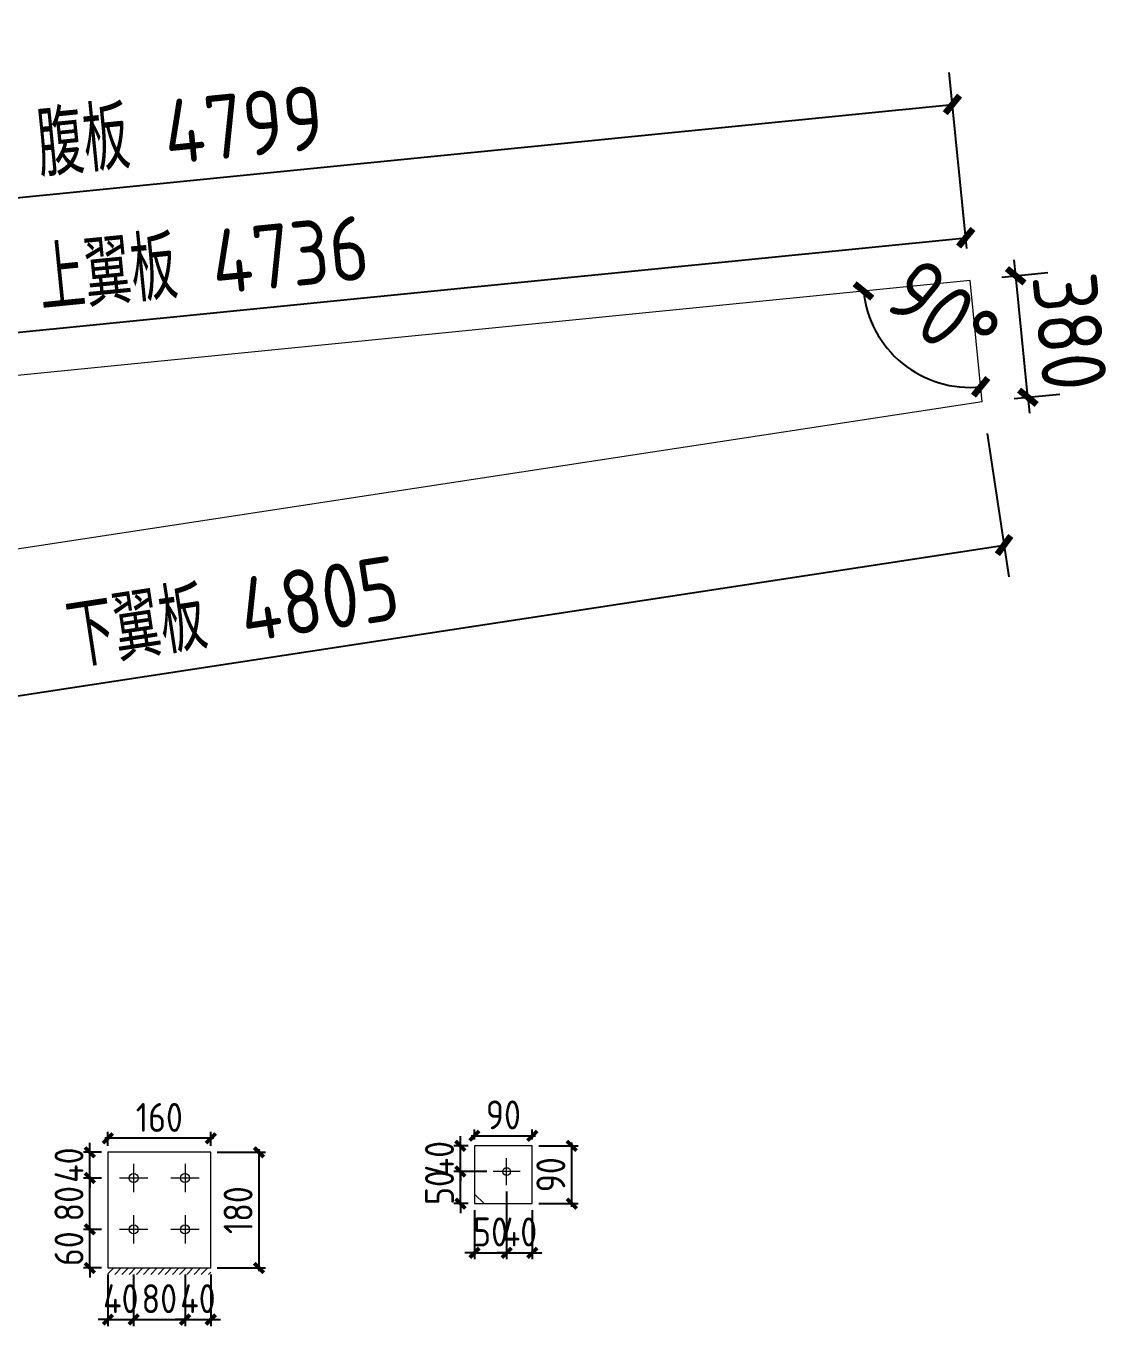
# Model space of a CAD drawing. Extents: x 485428 to 797698, y 56414 to 211814.
# Drawn here: x 737168 to 740569, y 136910 to 140956 of the extents above; entities that cross this region are included whole.
import ezdxf

# ---------------------------------------------------------------- set-up
doc = ezdxf.new("R2010")
doc.units = 0
doc.header["$LTSCALE"] = 1000
doc.header["$MEASUREMENT"] = 0
doc.styles.get("Standard").update_dxf_attribs({"font": 'gbenor.shx', "bigfont": 'gbcbig.shx'})
doc.dimstyles.get("Standard").update_dxf_attribs({"dimscale": 100, "dimtxt": 2, "dimasz": 0.4, "dimexe": 0.5, "dimexo": 1, "dimgap": 0.5, "dimtad": 1, "dimdec": 0, "dimzin": 0, "dimdsep": 46, "dimtxsty": 'Standard', "dimblk": 'ARCHTICK', "dimcen": 0.09, "dimadec": 0, "dimazin": 0, "dimtfac": 1, "dimtdec": 0, "dimtix": 1, "dimtmove": 2, "dimatfit": 3, "dimfxl": 1, "dimtolj": 1, "dimtzin": 0, "dimarcsym": 0})

# ---------------------------------------------------------------- blocks, each defined once
blk = doc.blocks.new('_ArchTick')
at = {"color": 0, "linetype": 'ByBlock', "const_width": 0.4}
blk.add_lwpolyline([(-0.5, -0.5), (0.5, 0.5)], dxfattribs=at)
blk = doc.blocks.new('*D1776')
at = {"color": 3, "lineweight": -2}
for p, q in [((740095.1, 140263.6), (740081.9, 140396.3)), ((735379.6, 139825.6), (740091.8, 140296.8)), ((735382.9, 139792.4), (735369.7, 139925.1))]:
    blk.add_line(p, q, dxfattribs=at)
at = {"layer": 'Defpoints', "color": 0}
for p in [(740091.8, 140296.8), (740105.1, 140164.1), (735392.9, 139692.9)]:
    blk.add_point(p, dxfattribs=at)
at = {"color": 3, "lineweight": -2, "xscale": 50, "yscale": 50, "zscale": 50}
for p, rotation in [((740091.8, 140296.8), 5.710593137471338), ((735379.6, 139825.6), 185.7105931374713)]:
    blk.add_blockref('_ArchTick', p, dxfattribs=dict(at, rotation=rotation))
at = {"color": 0, "lineweight": 15, "insert": (737720.1, 140217), "char_height": 200, "attachment_point": 5, "rotation": 5.7106}
blk.add_mtext('\\A1;上翼板 4736', dxfattribs=at)
blk = doc.blocks.new('*D1766')
at = {"color": 3, "lineweight": -2}
for p, q in [((740095.1, 140263.6), (740040.4, 140811.2)), ((735275.5, 140234.3), (740050.3, 140711.7)), ((735320.3, 139786.1), (735265.5, 140333.8))]:
    blk.add_line(p, q, dxfattribs=at)
at = {"layer": 'Defpoints', "color": 0}
for p in [(740050.3, 140711.7), (740105.1, 140164.1), (735330.2, 139686.6)]:
    blk.add_point(p, dxfattribs=at)
at = {"color": 3, "lineweight": -2, "xscale": 50, "yscale": 50, "zscale": 50}
for p, rotation in [((740050.3, 140711.7), 5.710593137499912), ((735275.5, 140234.3), 185.7105931374999)]:
    blk.add_blockref('_ArchTick', p, dxfattribs=dict(at, rotation=rotation))
at = {"color": 0, "lineweight": 15, "insert": (737647.3, 140628.8), "char_height": 200, "attachment_point": 5, "rotation": 5.7106}
blk.add_mtext('\\A1;腹板 4799', dxfattribs=at)
blk = doc.blocks.new('*D1777')
at = {"color": 3, "lineweight": -2}
for p, q in [((740158, 139687.1), (740226.2, 139241.2)), ((735461.1, 138613.9), (740211.1, 139340.1)), ((735408, 138960.9), (735476.2, 138515))]:
    blk.add_line(p, q, dxfattribs=at)
at = {"layer": 'Defpoints', "color": 0}
for p in [(740142.9, 139786), (740211.1, 139340.1), (735392.9, 139059.8)]:
    blk.add_point(p, dxfattribs=at)
at = {"color": 3, "lineweight": -2, "xscale": 50, "yscale": 50, "zscale": 50}
for p, rotation in [((740211.1, 139340.1), 8.69224909742612), ((735461.1, 138613.9), 188.6922490974261)]:
    blk.add_blockref('_ArchTick', p, dxfattribs=dict(at, rotation=rotation))
at = {"color": 0, "lineweight": 15, "insert": (737812.4, 139131.8), "char_height": 200, "attachment_point": 5, "rotation": 8.6922}
blk.add_mtext('\\A1;下翼板 4805', dxfattribs=at)
blk = doc.blocks.new('*D1778')
at = {"color": 3, "lineweight": -2}
for p, q in [((740247.3, 140178.3), (740242.3, 140228.1)), ((740204.6, 140174), (740346.8, 140188.3)), ((740285.1, 139800.2), (740247.3, 140178.3)), ((740242.4, 139795.9), (740384.6, 139810.1)), ((740285.1, 139800.2), (740290, 139750.4))]:
    blk.add_line(p, q, dxfattribs=at)
at = {"layer": 'Defpoints', "color": 0}
for p in [(740105.1, 140164.1), (740247.3, 140178.3), (740142.9, 139786)]:
    blk.add_point(p, dxfattribs=at)
at = {"color": 3, "lineweight": -2, "xscale": 50, "yscale": 50, "zscale": 50}
for p, rotation in [((740247.3, 140178.3), 275.7105931374983), ((740285.1, 139800.2), 95.71059313749835)]:
    blk.add_blockref('_ArchTick', p, dxfattribs=dict(at, rotation=rotation))
at = {"color": 0, "lineweight": 15, "insert": (740415.4, 140004.2), "char_height": 200, "attachment_point": 5, "rotation": 275.7106}
blk.add_mtext('\\A1;380', dxfattribs=at)
blk = doc.blocks.new('*D1781')
at = {"color": 0, "lineweight": -2}
blk.add_arc((735330.2, 139686.6), 524.2, 275.7106, 5.7106, dxfattribs=at)
at = {"layer": 'Defpoints', "color": 0}
for p in [(740105.1, 140164.1), (735330.2, 139686.6), (735392.9, 139692.9), (735636.2, 139261), (735392.9, 139059.8)]:
    blk.add_point(p, dxfattribs=at)
at = {"color": 0, "lineweight": -2, "xscale": 50, "yscale": 50, "zscale": 50}
for p, rotation in [((735851.8, 139738.8), 95.7105931374976), ((735382.4, 139165), 185.7105931374847)]:
    blk.add_blockref('_ArchTick', p, dxfattribs=dict(at, rotation=rotation))
at = {"color": 0, "lineweight": 15, "insert": (735581.1, 139481.3), "char_height": 200, "attachment_point": 5, "rotation": 50.7106}
blk.add_mtext('\\A1;90°', dxfattribs=at)
blk = doc.blocks.new('*D1989')
at = {"color": 3, "lineweight": -2}
for p, q in [((737422.8, 137070.1), (737422.8, 136909.5)), ((737502.8, 137070.1), (737502.8, 136909.5)), ((737422.8, 136929.5), (737392.8, 136929.5)), ((737422.8, 136929.5), (737502.8, 136929.5)), ((737502.8, 136929.5), (737532.8, 136929.5))]:
    blk.add_line(p, q, dxfattribs=at)
at = {"layer": 'Defpoints', "color": 0}
for p in [(737422.8, 137090.1), (737502.8, 137090.1), (737502.8, 136929.5)]:
    blk.add_point(p, dxfattribs=at)
at = {"color": 3, "lineweight": -2, "xscale": 30, "yscale": 30, "zscale": 30}
blk.add_blockref('_ArchTick', (737422.8, 136929.5), dxfattribs=at)
at = {"color": 3, "lineweight": -2, "xscale": 30, "yscale": 30, "zscale": 30, "rotation": 180}
blk.add_blockref('_ArchTick', (737502.8, 136929.5), dxfattribs=at)
at = {"color": 0, "lineweight": 15, "insert": (737462.8, 136994.5), "char_height": 90, "attachment_point": 5}
blk.add_mtext('\\A1;40', dxfattribs=at)
blk = doc.blocks.new('*D1968')
at = {"color": 3, "lineweight": -2}
for p, q in [((737502.8, 137070.1), (737502.8, 136909.5)), ((737662.8, 137070.1), (737662.8, 136909.5)), ((737492.8, 136929.5), (737672.8, 136929.5))]:
    blk.add_line(p, q, dxfattribs=at)
at = {"layer": 'Defpoints', "color": 0}
for p in [(737502.8, 137090.1), (737662.8, 137090.1), (737662.8, 136929.5)]:
    blk.add_point(p, dxfattribs=at)
at = {"color": 3, "lineweight": -2, "xscale": 30, "yscale": 30, "zscale": 30, "rotation": 180}
blk.add_blockref('_ArchTick', (737502.8, 136929.5), dxfattribs=at)
at = {"color": 3, "lineweight": -2, "xscale": 30, "yscale": 30, "zscale": 30}
blk.add_blockref('_ArchTick', (737662.8, 136929.5), dxfattribs=at)
at = {"color": 0, "lineweight": 15, "insert": (737582.8, 136994.5), "char_height": 90, "attachment_point": 5}
blk.add_mtext('\\A1;80', dxfattribs=at)
blk = doc.blocks.new('*D1969')
at = {"color": 3, "lineweight": -2}
for p, q in [((737662.8, 137070.1), (737662.8, 136909.5)), ((737742.8, 137070.1), (737742.8, 136909.5)), ((737662.8, 136929.5), (737632.8, 136929.5)), ((737662.8, 136929.5), (737742.8, 136929.5)), ((737742.8, 136929.5), (737772.8, 136929.5))]:
    blk.add_line(p, q, dxfattribs=at)
at = {"layer": 'Defpoints', "color": 0}
for p in [(737662.8, 137090.1), (737742.8, 137090.1), (737742.8, 136929.5)]:
    blk.add_point(p, dxfattribs=at)
at = {"color": 3, "lineweight": -2, "xscale": 30, "yscale": 30, "zscale": 30}
blk.add_blockref('_ArchTick', (737662.8, 136929.5), dxfattribs=at)
at = {"color": 3, "lineweight": -2, "xscale": 30, "yscale": 30, "zscale": 30, "rotation": 180}
blk.add_blockref('_ArchTick', (737742.8, 136929.5), dxfattribs=at)
at = {"color": 0, "lineweight": 15, "insert": (737702.8, 136994.5), "char_height": 90, "attachment_point": 5}
blk.add_mtext('\\A1;40', dxfattribs=at)
blk = doc.blocks.new('*D1970')
at = {"color": 3, "lineweight": -2}
for p, q in [((737402.8, 137210.1), (737346.7, 137210.1)), ((737366.7, 137210.1), (737366.7, 137240.1)), ((737366.7, 137090.1), (737366.7, 137210.1)), ((737402.8, 137090.1), (737346.7, 137090.1)), ((737366.7, 137090.1), (737366.7, 137060.1))]:
    blk.add_line(p, q, dxfattribs=at)
at = {"layer": 'Defpoints', "color": 0}
for p in [(737366.7, 137210.1), (737422.8, 137210.1), (737422.8, 137090.1)]:
    blk.add_point(p, dxfattribs=at)
at = {"color": 3, "lineweight": -2, "xscale": 30, "yscale": 30, "zscale": 30}
for p, rotation in [((737366.7, 137210.1), 270), ((737366.7, 137090.1), 90)]:
    blk.add_blockref('_ArchTick', p, dxfattribs=dict(at, rotation=rotation))
at = {"color": 0, "lineweight": 15, "insert": (737301.7, 137150.1), "char_height": 90, "attachment_point": 5, "rotation": 90}
blk.add_mtext('\\A1;60', dxfattribs=at)
blk = doc.blocks.new('*D1971')
at = {"color": 3, "lineweight": -2}
for p, q in [((737402.8, 137370.1), (737346.7, 137370.1)), ((737366.7, 137200.1), (737366.7, 137380.1)), ((737402.8, 137210.1), (737346.7, 137210.1))]:
    blk.add_line(p, q, dxfattribs=at)
at = {"layer": 'Defpoints', "color": 0}
for p in [(737366.7, 137370.1), (737422.8, 137370.1), (737422.8, 137210.1)]:
    blk.add_point(p, dxfattribs=at)
at = {"color": 3, "lineweight": -2, "xscale": 30, "yscale": 30, "zscale": 30}
for p, rotation in [((737366.7, 137370.1), 90), ((737366.7, 137210.1), 270)]:
    blk.add_blockref('_ArchTick', p, dxfattribs=dict(at, rotation=rotation))
at = {"color": 0, "lineweight": 15, "insert": (737301.7, 137290.1), "char_height": 90, "attachment_point": 5, "rotation": 90}
blk.add_mtext('\\A1;80', dxfattribs=at)
blk = doc.blocks.new('*D1990')
at = {"color": 3, "lineweight": -2}
for p, q in [((737366.7, 137450.1), (737366.7, 137480.1)), ((737402.8, 137450.1), (737346.7, 137450.1)), ((737366.7, 137370.1), (737366.7, 137450.1)), ((737402.8, 137370.1), (737346.7, 137370.1)), ((737366.7, 137370.1), (737366.7, 137340.1))]:
    blk.add_line(p, q, dxfattribs=at)
at = {"layer": 'Defpoints', "color": 0}
for p in [(737366.7, 137450.1), (737422.8, 137450.1), (737422.8, 137370.1)]:
    blk.add_point(p, dxfattribs=at)
at = {"color": 3, "lineweight": -2, "xscale": 30, "yscale": 30, "zscale": 30}
for p, rotation in [((737366.7, 137450.1), 270), ((737366.7, 137370.1), 90)]:
    blk.add_blockref('_ArchTick', p, dxfattribs=dict(at, rotation=rotation))
at = {"color": 0, "lineweight": 15, "insert": (737301.7, 137410.1), "char_height": 90, "attachment_point": 5, "rotation": 90}
blk.add_mtext('\\A1;40', dxfattribs=at)
blk = doc.blocks.new('*D1991')
at = {"color": 3, "lineweight": -2}
for p, q in [((737752.8, 137493.7), (737412.8, 137493.7)), ((737422.8, 137470.1), (737422.8, 137513.7)), ((737742.8, 137470.1), (737742.8, 137513.7))]:
    blk.add_line(p, q, dxfattribs=at)
at = {"layer": 'Defpoints', "color": 0}
for p in [(737422.8, 137493.7), (737422.8, 137450.1), (737742.8, 137450.1)]:
    blk.add_point(p, dxfattribs=at)
at = {"color": 3, "lineweight": -2, "xscale": 30, "yscale": 30, "zscale": 30, "rotation": 180}
blk.add_blockref('_ArchTick', (737422.8, 137493.7), dxfattribs=at)
at = {"color": 3, "lineweight": -2, "xscale": 30, "yscale": 30, "zscale": 30}
blk.add_blockref('_ArchTick', (737742.8, 137493.7), dxfattribs=at)
at = {"color": 0, "lineweight": 15, "insert": (737582.8, 137558.7), "char_height": 90, "attachment_point": 5}
blk.add_mtext('\\A1;160', dxfattribs=at)
blk = doc.blocks.new('*D1972')
at = {"color": 3, "lineweight": -2}
for p, q in [((737892.9, 137460.1), (737892.9, 137080.1)), ((737762.8, 137450.1), (737912.9, 137450.1)), ((737762.8, 137090.1), (737912.9, 137090.1))]:
    blk.add_line(p, q, dxfattribs=at)
at = {"layer": 'Defpoints', "color": 0}
for p in [(737742.8, 137450.1), (737742.8, 137090.1), (737892.9, 137090.1)]:
    blk.add_point(p, dxfattribs=at)
at = {"color": 3, "lineweight": -2, "xscale": 30, "yscale": 30, "zscale": 30}
for p, rotation in [((737892.9, 137450.1), 90), ((737892.9, 137090.1), 270)]:
    blk.add_blockref('_ArchTick', p, dxfattribs=dict(at, rotation=rotation))
at = {"color": 0, "lineweight": 15, "insert": (737827.9, 137270.1), "char_height": 90, "attachment_point": 5, "rotation": 90}
blk.add_mtext('\\A1;180', dxfattribs=at)
blk = doc.blocks.new('*D1992')
at = {"color": 3, "lineweight": -2}
for p, q in [((738663.3, 137328.3), (738663.3, 137117.3)), ((738563.3, 137270.3), (738563.3, 137117.3)), ((738563.3, 137137.3), (738533.3, 137137.3)), ((738563.3, 137137.3), (738663.3, 137137.3)), ((738663.3, 137137.3), (738693.3, 137137.3))]:
    blk.add_line(p, q, dxfattribs=at)
at = {"layer": 'Defpoints', "color": 0}
for p in [(738663.3, 137348.3), (738563.3, 137290.3), (738663.3, 137137.3)]:
    blk.add_point(p, dxfattribs=at)
at = {"color": 3, "lineweight": -2, "xscale": 30, "yscale": 30, "zscale": 30}
blk.add_blockref('_ArchTick', (738563.3, 137137.3), dxfattribs=at)
at = {"color": 3, "lineweight": -2, "xscale": 30, "yscale": 30, "zscale": 30, "rotation": 180}
blk.add_blockref('_ArchTick', (738663.3, 137137.3), dxfattribs=at)
at = {"color": 0, "lineweight": 15, "insert": (738613.3, 137202.3), "char_height": 90, "attachment_point": 5}
blk.add_mtext('\\A1;50', dxfattribs=at)
blk = doc.blocks.new('*D1993')
at = {"color": 3, "lineweight": -2}
for p, q in [((738663.3, 137328.3), (738663.3, 137117.3)), ((738743.3, 137270.3), (738743.3, 137117.3)), ((738663.3, 137137.3), (738633.3, 137137.3)), ((738663.3, 137137.3), (738743.3, 137137.3)), ((738743.3, 137137.3), (738773.3, 137137.3))]:
    blk.add_line(p, q, dxfattribs=at)
at = {"layer": 'Defpoints', "color": 0}
for p in [(738663.3, 137348.3), (738743.3, 137290.3), (738743.3, 137137.3)]:
    blk.add_point(p, dxfattribs=at)
at = {"color": 3, "lineweight": -2, "xscale": 30, "yscale": 30, "zscale": 30}
blk.add_blockref('_ArchTick', (738663.3, 137137.3), dxfattribs=at)
at = {"color": 3, "lineweight": -2, "xscale": 30, "yscale": 30, "zscale": 30, "rotation": 180}
blk.add_blockref('_ArchTick', (738743.3, 137137.3), dxfattribs=at)
at = {"color": 0, "lineweight": 15, "insert": (738703.3, 137202.3), "char_height": 90, "attachment_point": 5}
blk.add_mtext('\\A1;40', dxfattribs=at)
blk = doc.blocks.new('*D1994')
at = {"color": 3, "lineweight": -2}
for p, q in [((738519.5, 137390.3), (738519.5, 137420.3)), ((738601.3, 137390.3), (738499.5, 137390.3)), ((738519.5, 137290.3), (738519.5, 137390.3)), ((738543.3, 137290.3), (738499.5, 137290.3)), ((738519.5, 137290.3), (738519.5, 137260.3))]:
    blk.add_line(p, q, dxfattribs=at)
at = {"layer": 'Defpoints', "color": 0}
for p in [(738519.5, 137390.3), (738621.3, 137390.3), (738563.3, 137290.3)]:
    blk.add_point(p, dxfattribs=at)
at = {"color": 3, "lineweight": -2, "xscale": 30, "yscale": 30, "zscale": 30}
for p, rotation in [((738519.5, 137390.3), 270), ((738519.5, 137290.3), 90)]:
    blk.add_blockref('_ArchTick', p, dxfattribs=dict(at, rotation=rotation))
at = {"color": 0, "lineweight": 15, "insert": (738454.5, 137340.3), "char_height": 90, "attachment_point": 5, "rotation": 90}
blk.add_mtext('\\A1;50', dxfattribs=at)
blk = doc.blocks.new('*D1995')
at = {"color": 3, "lineweight": -2}
for p, q in [((738519.5, 137470.3), (738519.5, 137500.3)), ((738543.3, 137470.3), (738499.5, 137470.3)), ((738519.5, 137390.3), (738519.5, 137470.3)), ((738601.3, 137390.3), (738499.5, 137390.3)), ((738519.5, 137390.3), (738519.5, 137360.3))]:
    blk.add_line(p, q, dxfattribs=at)
at = {"layer": 'Defpoints', "color": 0}
for p in [(738519.5, 137470.3), (738563.3, 137470.3), (738621.3, 137390.3)]:
    blk.add_point(p, dxfattribs=at)
at = {"color": 3, "lineweight": -2, "xscale": 30, "yscale": 30, "zscale": 30}
for p, rotation in [((738519.5, 137470.3), 270), ((738519.5, 137390.3), 90)]:
    blk.add_blockref('_ArchTick', p, dxfattribs=dict(at, rotation=rotation))
at = {"color": 0, "lineweight": 15, "insert": (738454.5, 137430.3), "char_height": 90, "attachment_point": 5, "rotation": 90}
blk.add_mtext('\\A1;40', dxfattribs=at)
blk = doc.blocks.new('*D1996')
at = {"color": 3, "lineweight": -2}
for p, q in [((738553.3, 137501.5), (738753.3, 137501.5)), ((738563.3, 137490.3), (738563.3, 137521.5)), ((738743.3, 137490.3), (738743.3, 137521.5))]:
    blk.add_line(p, q, dxfattribs=at)
at = {"layer": 'Defpoints', "color": 0}
for p in [(738743.3, 137501.5), (738563.3, 137470.3), (738743.3, 137470.3)]:
    blk.add_point(p, dxfattribs=at)
at = {"color": 3, "lineweight": -2, "xscale": 30, "yscale": 30, "zscale": 30, "rotation": 180}
blk.add_blockref('_ArchTick', (738563.3, 137501.5), dxfattribs=at)
at = {"color": 3, "lineweight": -2, "xscale": 30, "yscale": 30, "zscale": 30}
blk.add_blockref('_ArchTick', (738743.3, 137501.5), dxfattribs=at)
at = {"color": 0, "lineweight": 15, "insert": (738653.3, 137566.5), "char_height": 90, "attachment_point": 5}
blk.add_mtext('\\A1;90', dxfattribs=at)
blk = doc.blocks.new('*D1997')
at = {"color": 3, "lineweight": -2}
for p, q in [((738763.3, 137470.3), (738886, 137470.3)), ((738866, 137280.3), (738866, 137480.3)), ((738763.3, 137290.3), (738886, 137290.3))]:
    blk.add_line(p, q, dxfattribs=at)
at = {"layer": 'Defpoints', "color": 0}
for p in [(738743.3, 137470.3), (738866, 137470.3), (738743.3, 137290.3)]:
    blk.add_point(p, dxfattribs=at)
at = {"color": 3, "lineweight": -2, "xscale": 30, "yscale": 30, "zscale": 30}
for p, rotation in [((738866, 137470.3), 90), ((738866, 137290.3), 270)]:
    blk.add_blockref('_ArchTick', p, dxfattribs=dict(at, rotation=rotation))
at = {"color": 0, "lineweight": 15, "insert": (738801, 137380.3), "char_height": 90, "attachment_point": 5, "rotation": 90}
blk.add_mtext('\\A1;90', dxfattribs=at)
blk = doc.blocks.new('*D3257')
at = {"color": 0, "lineweight": -2}
blk.add_arc((740105.1, 140164.1), 333.2, 185.6795, 275.7106, dxfattribs=at)
at = {"layer": 'Defpoints', "color": 0}
for p in [(740105.1, 140164.1), (740105.1, 140164.1), (739834.5, 139969.7), (740142.9, 139786), (735366.9, 139692.9)]:
    blk.add_point(p, dxfattribs=at)
at = {"color": 0, "lineweight": -2, "xscale": 50, "yscale": 50, "zscale": 50}
for p, rotation in [((739773.5, 140131.1), 95.67946262486704), ((740138.2, 139832.6), 5.710593137511425)]:
    blk.add_blockref('_ArchTick', p, dxfattribs=dict(at, rotation=rotation))
at = {"color": 0, "lineweight": 15, "insert": (740020.7, 140061), "char_height": 200, "attachment_point": 5, "rotation": 320.695}
blk.add_mtext('\\A1;90°', dxfattribs=at)

msp = doc.modelspace()

# ---------------------------------------------------------------- hatches: boundary and pattern name
at = {"lineweight": 15}
h = msp.add_hatch(dxfattribs=at)
h.set_pattern_fill('ANSI31', color=256, scale=10, style=0)
h.set_pattern_definition([(45, (254838.085, -58212.485), (-11.22532015, 11.22532015), [])])
h.paths.add_polyline_path([(737742.8, 137090.1), (737732.5, 137090.1), (737742.8, 137076.8)], flags=17)
h.paths.add_polyline_path([(737732.5, 137090.1), (737422.8, 137090.1), (737422.8, 137070.1), (737742.8, 137070.1), (737742.8, 137076.8)])

# ---------------------------------------------------------------- linework, layer by layer
for p, q in [((740105.1, 140164.1), (735392.9, 139692.9)), ((740142.9, 139786), (740105.1, 140164.1)), ((740142.9, 139786), (735392.9, 139059.8)), ((738563.3, 137470.3), (738563.3, 137290.3)), ((738743.3, 137470.3), (738563.3, 137470.3)), ((738743.3, 137290.3), (738743.3, 137470.3)), ((737422.8, 137450.1), (737422.8, 137090.1)), ((737742.8, 137450.1), (737422.8, 137450.1)), ((737502.8, 137414.1), (737502.8, 137326.1)), ((737662.8, 137414.1), (737662.8, 137326.1)), ((737742.8, 137090.1), (737742.8, 137450.1)), ((738663.3, 137348.3), (738663.3, 137432.3)), ((737546.8, 137370.1), (737458.8, 137370.1)), ((737706.8, 137370.1), (737618.8, 137370.1)), ((738705.3, 137390.3), (738621.3, 137390.3)), ((738563.3, 137320.3), (738593.3, 137290.3)), ((738563.3, 137290.3), (738743.3, 137290.3)), ((737502.8, 137254.1), (737502.8, 137166.1)), ((737662.8, 137254.1), (737662.8, 137166.1)), ((737546.8, 137210.1), (737458.8, 137210.1)), ((737706.8, 137210.1), (737618.8, 137210.1)), ((737422.8, 137090.1), (737742.8, 137090.1))]:
    msp.add_line(p, q, dxfattribs=at)
for centre, radius in [((737502.8, 137370.1), 14), ((737662.8, 137370.1), 14), ((738663.3, 137390.3), 12), ((737502.8, 137210.1), 14), ((737662.8, 137210.1), 14)]:
    msp.add_circle(centre, radius, dxfattribs=at)

# ---------------------------------------------------------------- dimensions: what is measured, and where the dimension line sits
for p1, p2, distance, text, picture, middle in [((735330.2, 139686.6), (740105.1, 140164.1), 550.4, '腹板 4799', '*D1766', (737647.3, 140628.8)), ((735392.9, 139059.8), (740142.9, 139786), -451.1, '下翼板 4805', '*D1777', (737812.4, 139131.8))]:
    dim = msp.add_aligned_dim(p1=p1, p2=p2, distance=distance, text=text, dimstyle='Standard', override={"dimtxt": 2, "dimasz": 0.5, "dimexe": 1, "dimexo": 1, "dimclrd": 3, "dimclre": 3}, dxfattribs=at)
    dim.commit()
    dim.dimension.update_dxf_attribs({"geometry": picture, "text_midpoint": middle})
dim = msp.add_linear_dim(base=(740091.8, 140296.8), p1=(735392.9, 139692.9), p2=(740105.1, 140164.1), angle=185.7106, text='上翼板 4736', dimstyle='Standard', override={"dimtxt": 2, "dimasz": 0.5, "dimexe": 1, "dimexo": 1, "dimclrd": 3, "dimclre": 3}, dxfattribs=at)
dim.commit()
dim.dimension.update_dxf_attribs({"geometry": '*D1776', "text_midpoint": (737720.1, 140217)})
at = {"color": 1, "lineweight": 15}
for base, line1, line2, picture, middle in [((739834.5, 139969.7), ((740142.9, 139786), (740105.1, 140164.1)), ((740105.1, 140164.1), (735366.9, 139692.9)), '*D3257', (740020.7, 140061)), ((735636.2, 139261), ((735392.9, 139059.8), (735330.2, 139686.6)), ((740105.1, 140164.1), (735392.9, 139692.9)), '*D1781', (735581.1, 139481.3))]:
    dim = msp.add_angular_dim_2l(base=base, line1=line1, line2=line2, dimstyle='Standard', override={"dimtxt": 2, "dimasz": 0.5, "dimgap": 1}, dxfattribs=at)
    dim.commit()
    dim.dimension.update_dxf_attribs({"geometry": picture, "text_midpoint": middle})
at = {"lineweight": 15}
for p1, p2, distance, override, picture, middle in [((740142.9, 139786), (740105.1, 140164.1), -142.9, {"dimtxt": 2, "dimasz": 0.5, "dimexe": 1, "dimexo": 1, "dimclrd": 3, "dimclre": 3}, '*D1778', (740415.4, 140004.2)), ((737742.8, 137450.1), (737422.8, 137450.1), -43.6, {"dimtxt": 0.9, "dimasz": 0.3, "dimexe": 0.2, "dimexo": 0.2, "dimgap": 0.2, "dimlfac": 0.5, "dimdle": 0.1, "dimclrd": 3, "dimclre": 3}, '*D1991', (737582.8, 137558.7)), ((738563.3, 137470.3), (738743.3, 137470.3), 31.2, {"dimtxt": 0.9, "dimasz": 0.3, "dimexe": 0.2, "dimexo": 0.2, "dimgap": 0.2, "dimlfac": 0.5, "dimdle": 0.1, "dimclrd": 3, "dimclre": 3}, '*D1996', (738653.3, 137566.5)), ((737742.8, 137450.1), (737742.8, 137090.1), 150, {"dimtxt": 0.9, "dimasz": 0.3, "dimexe": 0.2, "dimexo": 0.2, "dimgap": 0.2, "dimlfac": 0.5, "dimdle": 0.1, "dimclrd": 3, "dimclre": 3}, '*D1972', (737827.9, 137270.1)), ((738743.3, 137290.3), (738743.3, 137470.3), -122.6, {"dimtxt": 0.9, "dimasz": 0.3, "dimexe": 0.2, "dimexo": 0.2, "dimgap": 0.2, "dimlfac": 0.5, "dimdle": 0.1, "dimclrd": 3, "dimclre": 3}, '*D1997', (738801, 137380.3))]:
    dim = msp.add_aligned_dim(p1=p1, p2=p2, distance=distance, dimstyle='Standard', override=override, dxfattribs=at)
    dim.commit()
    dim.dimension.update_dxf_attribs({"geometry": picture, "text_midpoint": middle})
for base, p1, p2, picture, middle in [((738519.5, 137470.3), (738621.3, 137390.3), (738563.3, 137470.3), '*D1995', (738454.5, 137430.3)), ((737366.7, 137450.1), (737422.8, 137370.1), (737422.8, 137450.1), '*D1990', (737301.7, 137410.1)), ((738519.5, 137390.3), (738563.3, 137290.3), (738621.3, 137390.3), '*D1994', (738454.5, 137340.3)), ((737366.7, 137370.1), (737422.8, 137210.1), (737422.8, 137370.1), '*D1971', (737301.7, 137290.1)), ((737366.7, 137210.1), (737422.8, 137090.1), (737422.8, 137210.1), '*D1970', (737301.7, 137150.1))]:
    dim = msp.add_linear_dim(base=base, p1=p1, p2=p2, angle=90, dimstyle='Standard', override={"dimtxt": 0.9, "dimasz": 0.3, "dimexe": 0.2, "dimexo": 0.2, "dimgap": 0.2, "dimlfac": 0.5, "dimdle": 0.1, "dimclrd": 3, "dimclre": 3}, dxfattribs=at)
    dim.commit()
    dim.dimension.update_dxf_attribs({"geometry": picture, "text_midpoint": middle})
for base, p1, p2, picture, middle in [((738663.3, 137137.3), (738563.3, 137290.3), (738663.3, 137348.3), '*D1992', (738613.3, 137202.3)), ((738743.3, 137137.3), (738663.3, 137348.3), (738743.3, 137290.3), '*D1993', (738703.3, 137202.3)), ((737502.8, 136929.5), (737422.8, 137090.1), (737502.8, 137090.1), '*D1989', (737462.8, 136994.5)), ((737662.8, 136929.5), (737502.8, 137090.1), (737662.8, 137090.1), '*D1968', (737582.8, 136994.5)), ((737742.8, 136929.5), (737662.8, 137090.1), (737742.8, 137090.1), '*D1969', (737702.8, 136994.5))]:
    dim = msp.add_linear_dim(base=base, p1=p1, p2=p2, dimstyle='Standard', override={"dimtxt": 0.9, "dimasz": 0.3, "dimexe": 0.2, "dimexo": 0.2, "dimgap": 0.2, "dimlfac": 0.5, "dimdle": 0.1, "dimclrd": 3, "dimclre": 3}, dxfattribs=at)
    dim.commit()
    dim.dimension.update_dxf_attribs({"geometry": picture, "text_midpoint": middle})

doc.saveas('drawing.dxf')
